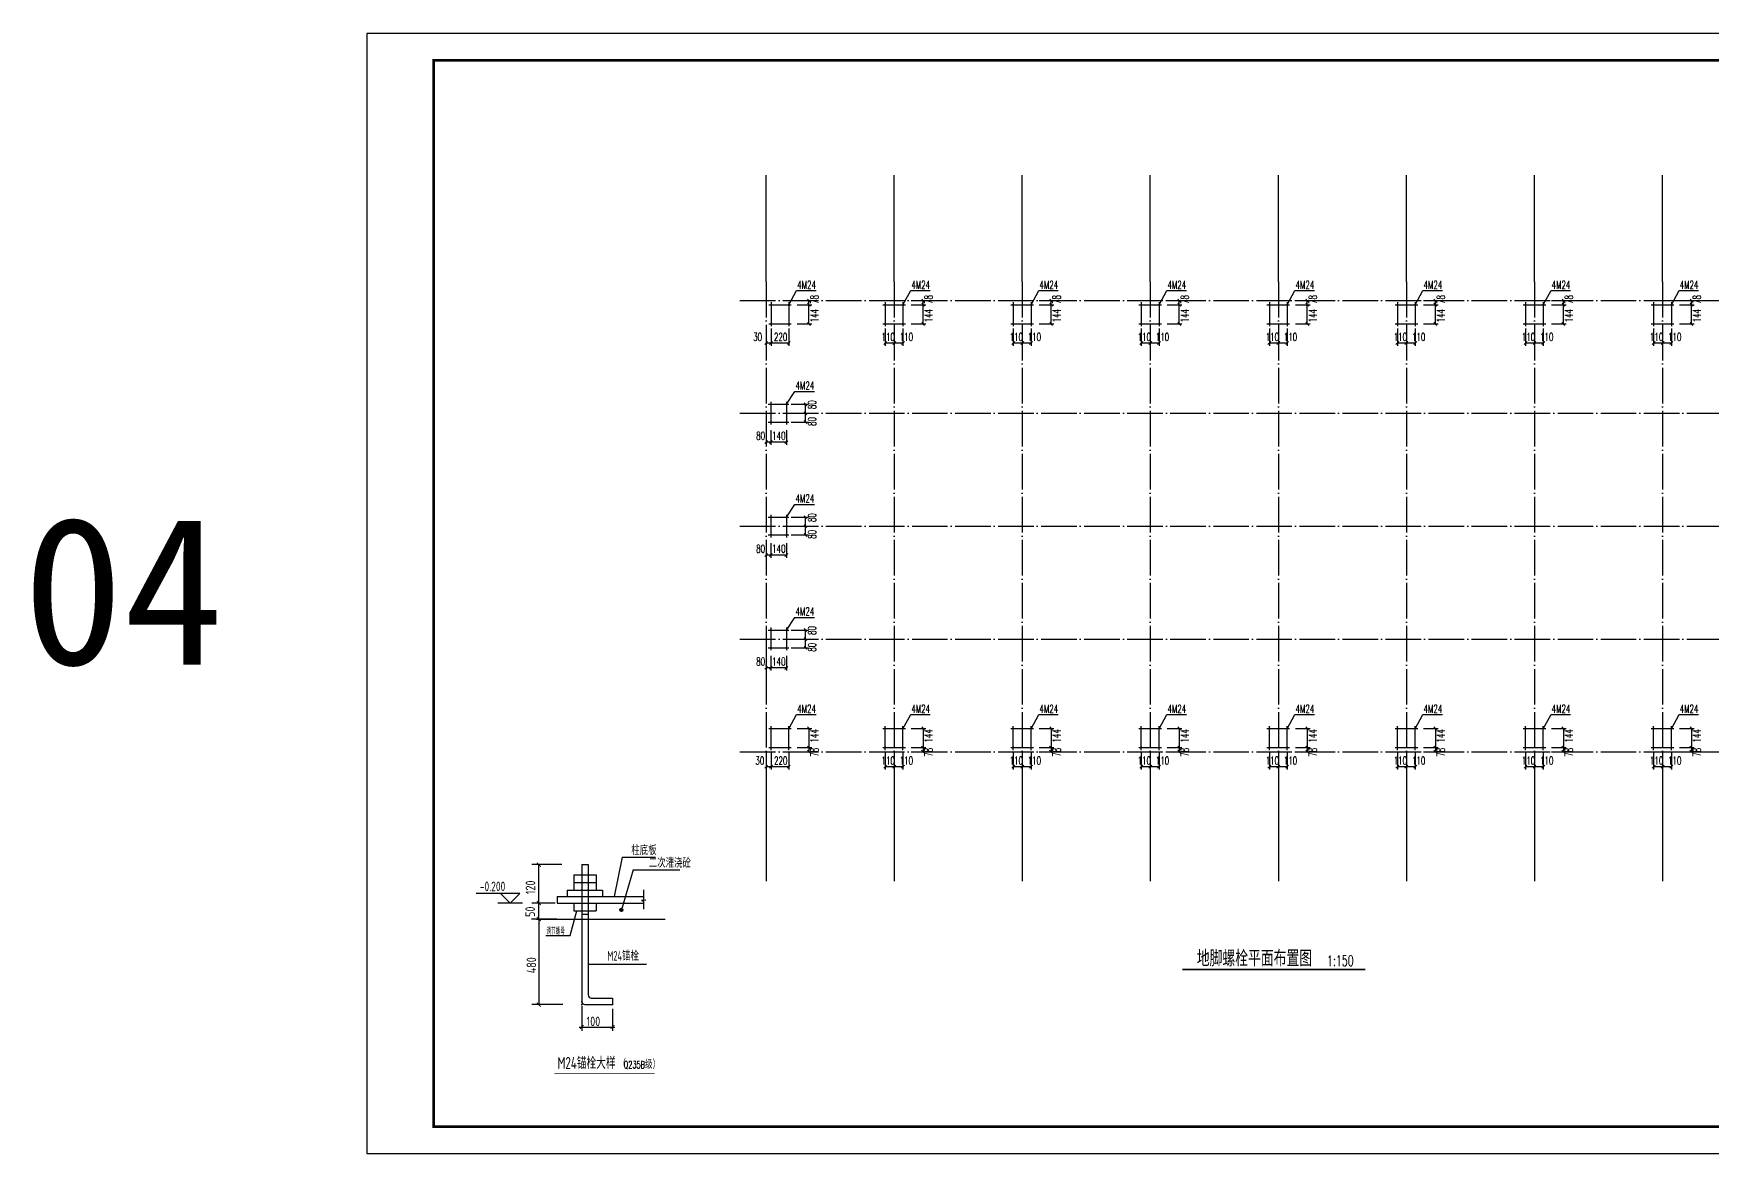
# Model space of a CAD drawing. Extents: x -307088 to 5640332, y -3541089 to -2181377.
# Drawn here: x 5460840 to 5555232, y -3281089 to -3218089 of the extents above; entities that cross this region are included whole.
import ezdxf

# ---------------------------------------------------------------- set-up
doc = ezdxf.new("R2010")
doc.units = 0
doc.header["$LTSCALE"] = 100
doc.header["$MEASUREMENT"] = 0
doc.linetypes.add('CENTER2', pattern=[28.575, 19.05, -3.175, 3.175, -3.175])
doc.linetypes.add('DOTE', pattern=[2.42, 2, -0.2, 0.02, -0.2])
doc.layers.get('0').update_dxf_attribs({"linetype": 'CONTINUOUS'})
for name, color, linetype in [('6文字层', 3, 'CONTINUOUS'), ('A', 1, 'CENTER2'), ('AXIS', 3, 'CONTINUOUS'), ('DOTE', 1, 'DOTE'), ('PUB_TEXT', 7, 'CONTINUOUS'), ('PUB_TITLE', 4, 'CONTINUOUS'), ('尺寸标注', 253, 'CONTINUOUS'), ('柱', 2, 'CONTINUOUS'), ('轴线__尺寸数字', 253, 'CONTINUOUS')]:
    doc.layers.add(name, color=color, linetype=linetype)
doc.styles.add('_HZTXT', font='tssdeng.shx', dxfattribs={"width": 0.8, "bigfont": 'HZTXT.shx'})
doc.styles.add('_SIMPLEX', font='SIMPLEX.shx', dxfattribs={"width": 0.8})
doc.styles.add('PC_TEXTSTYLE', font='pdatxt.shx', dxfattribs={"width": 0.55, "bigfont": 'tssdchn.shx'})
doc.styles.add('TSSD_DIMENSION', font='Tssdeng.shx', dxfattribs={"width": 0.7, "bigfont": 'hztxt.shx'})
doc.styles.add('图签2', font='simhei.ttf', dxfattribs={"height": 1000})

# ---------------------------------------------------------------- blocks, each defined once
blk = doc.blocks.new('*U18')
at = {"layer": '轴线__尺寸数字'}
for points in [[(308470, -1189639), (308472, -1189662), (308472, -1189615)], [(308472, -1189615), (308479, -1189685), (308479, -1189593)], [(308472, -1189662), (308472, -1189615), (308479, -1189685)], [(308479, -1189593), (308490, -1189705), (308490, -1189572)], [(308479, -1189685), (308479, -1189593), (308490, -1189705)], [(308490, -1189572), (308505, -1189724), (308505, -1189554)], [(308490, -1189705), (308490, -1189572), (308505, -1189724)], [(308505, -1189554), (308523, -1189739), (308523, -1189539)], [(308505, -1189724), (308505, -1189554), (308523, -1189739)], [(308523, -1189539), (308544, -1189750), (308544, -1189528)], [(308523, -1189739), (308523, -1189539), (308544, -1189750)], [(308544, -1189528), (308566, -1189756), (308566, -1189521)], [(308544, -1189750), (308544, -1189528), (308566, -1189756)], [(308566, -1189521), (308590, -1189759), (308590, -1189519)], [(308566, -1189756), (308566, -1189521), (308590, -1189759)]]:
    blk.add_solid(points, dxfattribs=at)
at = {"layer": '轴线__尺寸数字', "extrusion": (0, 0, -1)}
for points in [[(-308590, -1189759), (-308590, -1189519), (-308613, -1189756)], [(-308590, -1189519), (-308613, -1189756), (-308613, -1189521)], [(-308613, -1189756), (-308613, -1189521), (-308635, -1189750)], [(-308613, -1189521), (-308635, -1189750), (-308635, -1189528)], [(-308635, -1189750), (-308635, -1189528), (-308656, -1189739)], [(-308635, -1189528), (-308656, -1189739), (-308656, -1189539)], [(-308656, -1189739), (-308656, -1189539), (-308674, -1189724)], [(-308656, -1189539), (-308674, -1189724), (-308674, -1189554)], [(-308674, -1189724), (-308674, -1189554), (-308689, -1189705)], [(-308674, -1189554), (-308689, -1189705), (-308689, -1189572)], [(-308689, -1189705), (-308689, -1189572), (-308700, -1189685)], [(-308689, -1189572), (-308700, -1189685), (-308700, -1189593)], [(-308700, -1189685), (-308700, -1189593), (-308707, -1189662)], [(-308700, -1189593), (-308707, -1189662), (-308707, -1189615)], [(-308707, -1189662), (-308707, -1189615), (-308710, -1189639)]]:
    blk.add_solid(points, dxfattribs=at)

msp = doc.modelspace()

# ---------------------------------------------------------------- linework, layer by layer
at = {"color": 3, "linetype": 'ByBlock'}
for p, q in [((5503764.9, -3233101.5), (5504590.4, -3233101.5)), ((5503764.9, -3233345.5), (5504590.4, -3233345.5)), ((5503764.9, -3233345.5), (5504590.4, -3233345.5)), ((5504523.8, -3233192.5), (5504360.4, -3233029.1)), ((5504523.8, -3233427.2), (5504360.4, -3233263.8)), ((5504437.5, -3234423.5), (5504437.5, -3233101.5)), ((5510181.7, -3233101.5), (5511007.2, -3233101.5)), ((5510181.7, -3233345.5), (5511007.2, -3233345.5)), ((5510181.7, -3233345.5), (5511007.2, -3233345.5)), ((5510940.7, -3233192.5), (5510777.3, -3233029.1)), ((5510940.7, -3233427.2), (5510777.3, -3233263.8)), ((5510854.3, -3234423.5), (5510854.3, -3233101.5)), ((5517381.7, -3233101.5), (5518207.2, -3233101.5)), ((5517381.7, -3233345.5), (5518207.2, -3233345.5)), ((5517381.7, -3233345.5), (5518207.2, -3233345.5)), ((5518140.7, -3233192.5), (5517977.3, -3233029.1)), ((5518140.7, -3233427.2), (5517977.3, -3233263.8)), ((5518054.3, -3234423.5), (5518054.3, -3233101.5)), ((5524581.7, -3233101.5), (5525407.2, -3233101.5)), ((5524581.7, -3233345.5), (5525407.2, -3233345.5)), ((5524581.7, -3233345.5), (5525407.2, -3233345.5)), ((5525340.7, -3233192.5), (5525177.3, -3233029.1)), ((5525340.7, -3233427.2), (5525177.3, -3233263.8)), ((5525254.3, -3234423.5), (5525254.3, -3233101.5)), ((5531781.7, -3233101.5), (5532607.2, -3233101.5)), ((5531781.7, -3233345.5), (5532607.2, -3233345.5)), ((5531781.7, -3233345.5), (5532607.2, -3233345.5)), ((5532540.7, -3233192.5), (5532377.3, -3233029.1)), ((5532540.7, -3233427.2), (5532377.3, -3233263.8)), ((5532454.3, -3234423.5), (5532454.3, -3233101.5)), ((5538981.7, -3233101.5), (5539807.2, -3233101.5)), ((5538981.7, -3233345.5), (5539807.2, -3233345.5)), ((5538981.7, -3233345.5), (5539807.2, -3233345.5)), ((5539740.7, -3233192.5), (5539577.3, -3233029.1)), ((5539740.7, -3233427.2), (5539577.3, -3233263.8)), ((5539654.3, -3234423.5), (5539654.3, -3233101.5)), ((5546181.7, -3233101.5), (5547007.2, -3233101.5)), ((5546181.7, -3233345.5), (5547007.2, -3233345.5)), ((5546181.7, -3233345.5), (5547007.2, -3233345.5)), ((5546940.7, -3233192.5), (5546777.3, -3233029.1)), ((5546940.7, -3233427.2), (5546777.3, -3233263.8)), ((5546854.3, -3234423.5), (5546854.3, -3233101.5)), ((5553381.7, -3233101.5), (5554207.2, -3233101.5)), ((5553381.7, -3233345.5), (5554207.2, -3233345.5)), ((5553381.7, -3233345.5), (5554207.2, -3233345.5)), ((5554140.7, -3233192.5), (5553977.3, -3233029.1)), ((5554140.7, -3233427.2), (5553977.3, -3233263.8)), ((5554054.3, -3234423.5), (5554054.3, -3233101.5)), ((5502028.9, -3234689.2), (5502028.9, -3235654.8)), ((5502305.6, -3234689.2), (5502305.6, -3235654.8)), ((5503306, -3234689.2), (5503306, -3235654.8)), ((5503764.9, -3234423.5), (5504590.4, -3234423.5)), ((5504519.2, -3234505.2), (5504355.8, -3234341.8)), ((5508722.5, -3234689.2), (5508722.5, -3235654.8)), ((5509228.9, -3234689.2), (5509228.9, -3235654.8)), ((5509722.8, -3234689.2), (5509722.8, -3235654.8)), ((5510181.7, -3234423.5), (5511007.2, -3234423.5)), ((5510936, -3234505.2), (5510772.6, -3234341.8)), ((5515922.5, -3234689.2), (5515922.5, -3235654.8)), ((5516428.9, -3234689.2), (5516428.9, -3235654.8)), ((5516922.8, -3234689.2), (5516922.8, -3235654.8)), ((5517381.7, -3234423.5), (5518207.2, -3234423.5)), ((5518136, -3234505.2), (5517972.6, -3234341.8)), ((5523122.5, -3234689.2), (5523122.5, -3235654.8)), ((5523628.9, -3234689.2), (5523628.9, -3235654.8)), ((5524122.8, -3234689.2), (5524122.8, -3235654.8)), ((5524581.7, -3234423.5), (5525407.2, -3234423.5)), ((5525336, -3234505.2), (5525172.6, -3234341.8)), ((5530322.5, -3234689.2), (5530322.5, -3235654.8)), ((5530828.9, -3234689.2), (5530828.9, -3235654.8)), ((5531322.8, -3234689.2), (5531322.8, -3235654.8)), ((5531781.7, -3234423.5), (5532607.2, -3234423.5)), ((5532536, -3234505.2), (5532372.6, -3234341.8)), ((5537522.5, -3234689.2), (5537522.5, -3235654.8)), ((5538028.9, -3234689.2), (5538028.9, -3235654.8)), ((5538522.8, -3234689.2), (5538522.8, -3235654.8)), ((5538981.7, -3234423.5), (5539807.2, -3234423.5)), ((5539736, -3234505.2), (5539572.6, -3234341.8)), ((5544722.5, -3234689.2), (5544722.5, -3235654.8)), ((5545228.9, -3234689.2), (5545228.9, -3235654.8)), ((5545722.8, -3234689.2), (5545722.8, -3235654.8)), ((5546181.7, -3234423.5), (5547007.2, -3234423.5)), ((5546936, -3234505.2), (5546772.6, -3234341.8)), ((5551922.5, -3234689.2), (5551922.5, -3235654.8)), ((5552428.9, -3234689.2), (5552428.9, -3235654.8)), ((5552922.8, -3234689.2), (5552922.8, -3235654.8)), ((5553381.7, -3234423.5), (5554207.2, -3234423.5)), ((5554136, -3234505.2), (5553972.6, -3234341.8)), ((5501947.2, -3235579.1), (5502110.7, -3235415.6)), ((5503306, -3235497.3), (5502028.9, -3235497.3)), ((5502387.3, -3235415.6), (5502223.9, -3235579.1)), ((5503224.3, -3235579.1), (5503387.7, -3235415.6)), ((5508804.2, -3235415.6), (5508640.8, -3235579.1)), ((5509722.8, -3235497.3), (5508722.5, -3235497.3)), ((5509147.2, -3235579.1), (5509310.7, -3235415.6)), ((5509641.1, -3235579.1), (5509804.5, -3235415.6)), ((5516004.2, -3235415.6), (5515840.8, -3235579.1)), ((5516922.8, -3235497.3), (5515922.5, -3235497.3)), ((5516347.2, -3235579.1), (5516510.7, -3235415.6)), ((5516841.1, -3235579.1), (5517004.5, -3235415.6)), ((5523204.2, -3235415.6), (5523040.8, -3235579.1)), ((5524122.8, -3235497.3), (5523122.5, -3235497.3)), ((5523547.2, -3235579.1), (5523710.7, -3235415.6)), ((5524041.1, -3235579.1), (5524204.5, -3235415.6)), ((5530404.2, -3235415.6), (5530240.8, -3235579.1)), ((5531322.8, -3235497.3), (5530322.5, -3235497.3)), ((5530747.2, -3235579.1), (5530910.7, -3235415.6)), ((5531241.1, -3235579.1), (5531404.5, -3235415.6)), ((5537604.2, -3235415.6), (5537440.8, -3235579.1)), ((5538522.8, -3235497.3), (5537522.5, -3235497.3)), ((5537947.2, -3235579.1), (5538110.7, -3235415.6)), ((5538441.1, -3235579.1), (5538604.5, -3235415.6)), ((5544804.2, -3235415.6), (5544640.8, -3235579.1)), ((5545722.8, -3235497.3), (5544722.5, -3235497.3)), ((5545147.2, -3235579.1), (5545310.7, -3235415.6)), ((5545641.1, -3235579.1), (5545804.5, -3235415.6)), ((5552004.2, -3235415.6), (5551840.8, -3235579.1)), ((5552922.8, -3235497.3), (5551922.5, -3235497.3)), ((5552347.2, -3235579.1), (5552510.7, -3235415.6)), ((5552841.1, -3235579.1), (5553004.5, -3235415.6)), ((5503435.3, -3238945.1), (5504401, -3238945.1)), ((5503435.3, -3239451.5), (5504401, -3239451.5)), ((5504325.2, -3239026.8), (5504161.8, -3238863.4)), ((5504161.8, -3239369.8), (5504325.2, -3239533.2)), ((5504243.5, -3239945.4), (5504243.5, -3238945.1)), ((5502028.9, -3240404.3), (5502028.9, -3241229.8)), ((5502290.7, -3240404.3), (5502290.7, -3241229.8)), ((5502290.7, -3240404.3), (5502290.7, -3241229.8)), ((5503169.7, -3240404.3), (5503169.7, -3241229.8)), ((5503435.3, -3239945.4), (5504401, -3239945.4)), ((5504161.8, -3239863.7), (5504325.2, -3240027.1)), ((5502110.7, -3240990.6), (5501947.2, -3241154)), ((5503169.7, -3241076.9), (5502028.9, -3241076.9)), ((5502372.4, -3240990.6), (5502209, -3241154)), ((5503251.4, -3240995.2), (5503087.9, -3241158.6)), ((5503435.3, -3245295.1), (5504401, -3245295.1)), ((5503435.3, -3245801.5), (5504401, -3245801.5)), ((5504325.2, -3245376.8), (5504161.8, -3245213.4)), ((5504161.8, -3245719.8), (5504325.2, -3245883.2)), ((5504243.5, -3246295.4), (5504243.5, -3245295.1)), ((5502028.9, -3246754.3), (5502028.9, -3247579.8)), ((5502290.7, -3246754.3), (5502290.7, -3247579.8)), ((5502290.7, -3246754.3), (5502290.7, -3247579.8)), ((5503169.7, -3246754.3), (5503169.7, -3247579.8)), ((5503435.3, -3246295.4), (5504401, -3246295.4)), ((5504161.8, -3246213.7), (5504325.2, -3246377.1)), ((5502110.7, -3247340.6), (5501947.2, -3247504)), ((5503169.7, -3247426.9), (5502028.9, -3247426.9)), ((5502372.4, -3247340.6), (5502209, -3247504)), ((5503251.4, -3247345.2), (5503087.9, -3247508.6)), ((5503435.3, -3251645.1), (5504401, -3251645.1)), ((5504325.2, -3251726.8), (5504161.8, -3251563.4)), ((5504243.5, -3252645.4), (5504243.5, -3251645.1)), ((5503435.3, -3252151.5), (5504401, -3252151.5)), ((5503435.3, -3252645.4), (5504401, -3252645.4)), ((5504161.8, -3252069.8), (5504325.2, -3252233.2)), ((5504161.8, -3252563.7), (5504325.2, -3252727.1)), ((5502028.9, -3253104.3), (5502028.9, -3253929.8)), ((5502290.7, -3253104.3), (5502290.7, -3253929.8)), ((5502290.7, -3253104.3), (5502290.7, -3253929.8)), ((5503169.7, -3253104.3), (5503169.7, -3253929.8)), ((5502110.7, -3253690.6), (5501947.2, -3253854)), ((5503169.7, -3253776.9), (5502028.9, -3253776.9)), ((5502372.4, -3253690.6), (5502209, -3253854)), ((5503251.4, -3253695.2), (5503087.9, -3253858.6)), ((5503764.9, -3257179.6), (5504590.4, -3257179.6)), ((5504355.8, -3257097.9), (5504519.2, -3257261.3)), ((5504437.5, -3257179.6), (5504437.5, -3258501.5)), ((5510181.7, -3257179.6), (5511007.2, -3257179.6)), ((5510772.6, -3257097.9), (5510936, -3257261.3)), ((5510854.3, -3257179.6), (5510854.3, -3258501.5)), ((5517381.7, -3257179.6), (5518207.2, -3257179.6)), ((5517972.6, -3257097.9), (5518136, -3257261.3)), ((5518054.3, -3257179.6), (5518054.3, -3258501.5)), ((5524581.7, -3257179.6), (5525407.2, -3257179.6)), ((5525172.6, -3257097.9), (5525336, -3257261.3)), ((5525254.3, -3257179.6), (5525254.3, -3258501.5)), ((5531781.7, -3257179.6), (5532607.2, -3257179.6)), ((5532372.6, -3257097.9), (5532536, -3257261.3)), ((5532454.3, -3257179.6), (5532454.3, -3258501.5)), ((5538981.7, -3257179.6), (5539807.2, -3257179.6)), ((5539572.6, -3257097.9), (5539736, -3257261.3)), ((5539654.3, -3257179.6), (5539654.3, -3258501.5)), ((5546181.7, -3257179.6), (5547007.2, -3257179.6)), ((5546772.6, -3257097.9), (5546936, -3257261.3)), ((5546854.3, -3257179.6), (5546854.3, -3258501.5)), ((5553381.7, -3257179.6), (5554207.2, -3257179.6)), ((5553972.6, -3257097.9), (5554136, -3257261.3)), ((5554054.3, -3257179.6), (5554054.3, -3258501.5)), ((5503764.9, -3258257.6), (5504590.4, -3258257.6)), ((5503764.9, -3258257.6), (5504590.4, -3258257.6)), ((5504351.2, -3258175.9), (5504514.6, -3258339.3)), ((5510181.7, -3258257.6), (5511007.2, -3258257.6)), ((5510181.7, -3258257.6), (5511007.2, -3258257.6)), ((5510768, -3258175.9), (5510931.4, -3258339.3)), ((5517381.7, -3258257.6), (5518207.2, -3258257.6)), ((5517381.7, -3258257.6), (5518207.2, -3258257.6)), ((5517968, -3258175.9), (5518131.4, -3258339.3)), ((5524581.7, -3258257.6), (5525407.2, -3258257.6)), ((5524581.7, -3258257.6), (5525407.2, -3258257.6)), ((5525168, -3258175.9), (5525331.4, -3258339.3)), ((5531781.7, -3258257.6), (5532607.2, -3258257.6)), ((5531781.7, -3258257.6), (5532607.2, -3258257.6)), ((5532368, -3258175.9), (5532531.4, -3258339.3)), ((5538981.7, -3258257.6), (5539807.2, -3258257.6)), ((5538981.7, -3258257.6), (5539807.2, -3258257.6)), ((5539568, -3258175.9), (5539731.4, -3258339.3)), ((5546181.7, -3258257.6), (5547007.2, -3258257.6)), ((5546181.7, -3258257.6), (5547007.2, -3258257.6)), ((5546768, -3258175.9), (5546931.4, -3258339.3)), ((5553381.7, -3258257.6), (5554207.2, -3258257.6)), ((5553381.7, -3258257.6), (5554207.2, -3258257.6)), ((5553968, -3258175.9), (5554131.4, -3258339.3)), ((5501947.2, -3259413.1), (5502110.7, -3259249.7)), ((5502028.9, -3258523.2), (5502028.9, -3259488.9)), ((5503306, -3259331.4), (5502028.9, -3259331.4)), ((5502387.3, -3259249.7), (5502223.9, -3259413.1)), ((5502305.6, -3258523.2), (5502305.6, -3259488.9)), ((5503224.3, -3259413.1), (5503387.7, -3259249.7)), ((5503306, -3258523.2), (5503306, -3259488.9)), ((5503764.9, -3258501.5), (5504590.4, -3258501.5)), ((5504351.2, -3258410.6), (5504514.6, -3258574)), ((5508804.2, -3259249.7), (5508640.8, -3259413.1)), ((5508722.5, -3258523.2), (5508722.5, -3259488.9)), ((5509722.8, -3259331.4), (5508722.5, -3259331.4)), ((5509147.2, -3259413.1), (5509310.7, -3259249.7)), ((5509228.9, -3258523.2), (5509228.9, -3259488.9)), ((5509641.1, -3259413.1), (5509804.5, -3259249.7)), ((5509722.8, -3258523.2), (5509722.8, -3259488.9)), ((5510181.7, -3258501.5), (5511007.2, -3258501.5)), ((5510768, -3258410.6), (5510931.4, -3258574)), ((5516004.2, -3259249.7), (5515840.8, -3259413.1)), ((5515922.5, -3258523.2), (5515922.5, -3259488.9)), ((5516922.8, -3259331.4), (5515922.5, -3259331.4)), ((5516347.2, -3259413.1), (5516510.7, -3259249.7)), ((5516428.9, -3258523.2), (5516428.9, -3259488.9)), ((5516841.1, -3259413.1), (5517004.5, -3259249.7)), ((5516922.8, -3258523.2), (5516922.8, -3259488.9)), ((5517381.7, -3258501.5), (5518207.2, -3258501.5)), ((5517968, -3258410.6), (5518131.4, -3258574)), ((5523204.2, -3259249.7), (5523040.8, -3259413.1)), ((5523122.5, -3258523.2), (5523122.5, -3259488.9)), ((5524122.8, -3259331.4), (5523122.5, -3259331.4)), ((5523547.2, -3259413.1), (5523710.7, -3259249.7)), ((5523628.9, -3258523.2), (5523628.9, -3259488.9)), ((5524041.1, -3259413.1), (5524204.5, -3259249.7)), ((5524122.8, -3258523.2), (5524122.8, -3259488.9)), ((5524581.7, -3258501.5), (5525407.2, -3258501.5)), ((5525168, -3258410.6), (5525331.4, -3258574)), ((5530404.2, -3259249.7), (5530240.8, -3259413.1)), ((5530322.5, -3258523.2), (5530322.5, -3259488.9)), ((5531322.8, -3259331.4), (5530322.5, -3259331.4)), ((5530747.2, -3259413.1), (5530910.7, -3259249.7)), ((5530828.9, -3258523.2), (5530828.9, -3259488.9)), ((5531241.1, -3259413.1), (5531404.5, -3259249.7)), ((5531322.8, -3258523.2), (5531322.8, -3259488.9)), ((5531781.7, -3258501.5), (5532607.2, -3258501.5)), ((5532368, -3258410.6), (5532531.4, -3258574)), ((5537604.2, -3259249.7), (5537440.8, -3259413.1)), ((5537522.5, -3258523.2), (5537522.5, -3259488.9)), ((5538522.8, -3259331.4), (5537522.5, -3259331.4)), ((5537947.2, -3259413.1), (5538110.7, -3259249.7)), ((5538028.9, -3258523.2), (5538028.9, -3259488.9)), ((5538441.1, -3259413.1), (5538604.5, -3259249.7)), ((5538522.8, -3258523.2), (5538522.8, -3259488.9)), ((5538981.7, -3258501.5), (5539807.2, -3258501.5)), ((5539568, -3258410.6), (5539731.4, -3258574)), ((5544804.2, -3259249.7), (5544640.8, -3259413.1)), ((5544722.5, -3258523.2), (5544722.5, -3259488.9)), ((5545722.8, -3259331.4), (5544722.5, -3259331.4)), ((5545147.2, -3259413.1), (5545310.7, -3259249.7)), ((5545228.9, -3258523.2), (5545228.9, -3259488.9)), ((5545641.1, -3259413.1), (5545804.5, -3259249.7)), ((5545722.8, -3258523.2), (5545722.8, -3259488.9)), ((5546181.7, -3258501.5), (5547007.2, -3258501.5)), ((5546768, -3258410.6), (5546931.4, -3258574)), ((5552004.2, -3259249.7), (5551840.8, -3259413.1)), ((5551922.5, -3258523.2), (5551922.5, -3259488.9)), ((5552922.8, -3259331.4), (5551922.5, -3259331.4)), ((5552347.2, -3259413.1), (5552510.7, -3259249.7)), ((5552428.9, -3258523.2), (5552428.9, -3259488.9)), ((5552841.1, -3259413.1), (5553004.5, -3259249.7)), ((5552922.8, -3258523.2), (5552922.8, -3259488.9)), ((5553381.7, -3258501.5), (5554207.2, -3258501.5)), ((5553968, -3258410.6), (5554131.4, -3258574))]:
    msp.add_line(p, q, dxfattribs=at)
for p, q in [((5491013.3, -3268824.6), (5491392.9, -3267433.7)), ((5489634.8, -3268824.6), (5491013.3, -3268824.6))]:
    msp.add_line(p, q)
for points in [[(5503306, -3233345.5), (5503741.2, -3232549), (5504838.3, -3232549)], [(5509722.8, -3233345.5), (5510158, -3232549), (5511255.1, -3232549)], [(5516922.8, -3233345.5), (5517358, -3232549), (5518455.1, -3232549)], [(5524122.8, -3233345.5), (5524558, -3232549), (5525655.1, -3232549)], [(5531322.8, -3233345.5), (5531758, -3232549), (5532855.1, -3232549)], [(5538522.8, -3233345.5), (5538958, -3232549), (5540055.1, -3232549)], [(5545722.8, -3233345.5), (5546158, -3232549), (5547255.1, -3232549)], [(5552922.8, -3233345.5), (5553358, -3232549), (5554455.1, -3232549)], [(5503169.7, -3238945.1), (5503645.2, -3238230.9), (5504742.3, -3238230.9)], [(5503169.7, -3245295.1), (5503645.2, -3244580.9), (5504742.3, -3244580.9)], [(5503169.7, -3251645.1), (5503645.2, -3250930.9), (5504742.3, -3250930.9)], [(5503306, -3257193.4), (5503741.2, -3256396.8), (5504838.3, -3256396.8)], [(5509722.8, -3257193.4), (5510158, -3256396.8), (5511255.1, -3256396.8)], [(5516922.8, -3257193.4), (5517358, -3256396.8), (5518455.1, -3256396.8)], [(5524122.8, -3257193.4), (5524558, -3256396.8), (5525655.1, -3256396.8)], [(5531322.8, -3257193.4), (5531758, -3256396.8), (5532855.1, -3256396.8)], [(5538522.8, -3257193.4), (5538958, -3256396.8), (5540055.1, -3256396.8)], [(5545722.8, -3257193.4), (5546158, -3256396.8), (5547255.1, -3256396.8)], [(5552922.8, -3257193.4), (5553358, -3256396.8), (5554455.1, -3256396.8)]]:
    msp.add_lwpolyline(points)
at = {"const_width": 56.7}
for points in [[(5502277.3, -3233345.5, -1), (5502334, -3233345.5, -1)], [(5503277.6, -3233345.5, -1), (5503334.3, -3233345.5, -1)], [(5508694.1, -3233345.5, -1), (5508750.8, -3233345.5, -1)], [(5509694.4, -3233345.5, -1), (5509751.1, -3233345.5, -1)], [(5515894.1, -3233345.5, -1), (5515950.8, -3233345.5, -1)], [(5516894.4, -3233345.5, -1), (5516951.1, -3233345.5, -1)], [(5523094.1, -3233345.5, -1), (5523150.8, -3233345.5, -1)], [(5524094.4, -3233345.5, -1), (5524151.1, -3233345.5, -1)], [(5530294.1, -3233345.5, -1), (5530350.8, -3233345.5, -1)], [(5531294.4, -3233345.5, -1), (5531351.1, -3233345.5, -1)], [(5537494.1, -3233345.5, -1), (5537550.8, -3233345.5, -1)], [(5538494.4, -3233345.5, -1), (5538551.1, -3233345.5, -1)], [(5544694.1, -3233345.5, -1), (5544750.8, -3233345.5, -1)], [(5545694.4, -3233345.5, -1), (5545751.1, -3233345.5, -1)], [(5551894.1, -3233345.5, -1), (5551950.8, -3233345.5, -1)], [(5552894.4, -3233345.5, -1), (5552951.1, -3233345.5, -1)], [(5502277.3, -3234423.5, -1), (5502334, -3234423.5, -1)], [(5503277.6, -3234423.5, -1), (5503334.3, -3234423.5, -1)], [(5508694.1, -3234423.5, -1), (5508750.8, -3234423.5, -1)], [(5509694.4, -3234423.5, -1), (5509751.1, -3234423.5, -1)], [(5515894.1, -3234423.5, -1), (5515950.8, -3234423.5, -1)], [(5516894.4, -3234423.5, -1), (5516951.1, -3234423.5, -1)], [(5523094.1, -3234423.5, -1), (5523150.8, -3234423.5, -1)], [(5524094.4, -3234423.5, -1), (5524151.1, -3234423.5, -1)], [(5530294.1, -3234423.5, -1), (5530350.8, -3234423.5, -1)], [(5531294.4, -3234423.5, -1), (5531351.1, -3234423.5, -1)], [(5537494.1, -3234423.5, -1), (5537550.8, -3234423.5, -1)], [(5538494.4, -3234423.5, -1), (5538551.1, -3234423.5, -1)], [(5544694.1, -3234423.5, -1), (5544750.8, -3234423.5, -1)], [(5545694.4, -3234423.5, -1), (5545751.1, -3234423.5, -1)], [(5551894.1, -3234423.5, -1), (5551950.8, -3234423.5, -1)], [(5552894.4, -3234423.5, -1), (5552951.1, -3234423.5, -1)], [(5502290.7, -3238916.7, 1), (5502290.7, -3238973.4, 1)], [(5503169.7, -3238916.7, 1), (5503169.7, -3238973.4, 1)], [(5502290.7, -3239917, 1), (5502290.7, -3239973.7, 1)], [(5503169.7, -3239917, 1), (5503169.7, -3239973.7, 1)], [(5502290.7, -3245266.7, 1), (5502290.7, -3245323.4, 1)], [(5503169.7, -3245266.7, 1), (5503169.7, -3245323.4, 1)], [(5502290.7, -3246267, 1), (5502290.7, -3246323.7, 1)], [(5503169.7, -3246267, 1), (5503169.7, -3246323.7, 1)], [(5502290.7, -3251616.7, 1), (5502290.7, -3251673.4, 1)], [(5503169.7, -3251616.7, 1), (5503169.7, -3251673.4, 1)], [(5502290.7, -3252617, 1), (5502290.7, -3252673.7, 1)], [(5503169.7, -3252617, 1), (5503169.7, -3252673.7, 1)], [(5502277.3, -3257179.6, 1), (5502334, -3257179.6, 1)], [(5503277.6, -3257179.6, 1), (5503334.3, -3257179.6, 1)], [(5508694.1, -3257179.6, 1), (5508750.8, -3257179.6, 1)], [(5509694.4, -3257179.6, 1), (5509751.1, -3257179.6, 1)], [(5515894.1, -3257179.6, 1), (5515950.8, -3257179.6, 1)], [(5516894.4, -3257179.6, 1), (5516951.1, -3257179.6, 1)], [(5523094.1, -3257179.6, 1), (5523150.8, -3257179.6, 1)], [(5524094.4, -3257179.6, 1), (5524151.1, -3257179.6, 1)], [(5530294.1, -3257179.6, 1), (5530350.8, -3257179.6, 1)], [(5531294.4, -3257179.6, 1), (5531351.1, -3257179.6, 1)], [(5537494.1, -3257179.6, 1), (5537550.8, -3257179.6, 1)], [(5538494.4, -3257179.6, 1), (5538551.1, -3257179.6, 1)], [(5544694.1, -3257179.6, 1), (5544750.8, -3257179.6, 1)], [(5545694.4, -3257179.6, 1), (5545751.1, -3257179.6, 1)], [(5551894.1, -3257179.6, 1), (5551950.8, -3257179.6, 1)], [(5552894.4, -3257179.6, 1), (5552951.1, -3257179.6, 1)], [(5502277.3, -3258257.6, 1), (5502334, -3258257.6, 1)], [(5503277.6, -3258257.6, 1), (5503334.3, -3258257.6, 1)], [(5508694.1, -3258257.6, 1), (5508750.8, -3258257.6, 1)], [(5509694.4, -3258257.6, 1), (5509751.1, -3258257.6, 1)], [(5515894.1, -3258257.6, 1), (5515950.8, -3258257.6, 1)], [(5516894.4, -3258257.6, 1), (5516951.1, -3258257.6, 1)], [(5523094.1, -3258257.6, 1), (5523150.8, -3258257.6, 1)], [(5524094.4, -3258257.6, 1), (5524151.1, -3258257.6, 1)], [(5530294.1, -3258257.6, 1), (5530350.8, -3258257.6, 1)], [(5531294.4, -3258257.6, 1), (5531351.1, -3258257.6, 1)], [(5537494.1, -3258257.6, 1), (5537550.8, -3258257.6, 1)], [(5538494.4, -3258257.6, 1), (5538551.1, -3258257.6, 1)], [(5544694.1, -3258257.6, 1), (5544750.8, -3258257.6, 1)], [(5545694.4, -3258257.6, 1), (5545751.1, -3258257.6, 1)], [(5551894.1, -3258257.6, 1), (5551950.8, -3258257.6, 1)], [(5552894.4, -3258257.6, 1), (5552951.1, -3258257.6, 1)]]:
    msp.add_lwpolyline(points, format="xyb", close=True, dxfattribs=at)
at = {"color": 0, "linetype": 'ByBlock', "const_width": 48.6}
for points in [[(5489360.6, -3264957.3), (5489136.8, -3264733.6)], [(5489360.6, -3267117.3), (5489136.8, -3266893.6)], [(5489360.6, -3268017.3), (5489136.8, -3267793.6)], [(5489360.6, -3272828.9), (5489136.8, -3272605.2)], [(5491769.7, -3273872.1), (5491562.9, -3274078.9)], [(5493497, -3273872.1), (5493290.2, -3274078.9)]]:
    msp.add_lwpolyline(points, dxfattribs=at)
at = {"const_width": 36.6}
msp.add_lwpolyline([(5490112.2, -3276581.5), (5495752.5, -3276581.5)], dxfattribs=at)
at = {"layer": 'A'}
for p, q in [((5502170.3, -3233345.5), (5503442.7, -3233345.5)), ((5502305.6, -3233202.5), (5502305.6, -3234552.8)), ((5503306, -3233202.5), (5503306, -3234552.8)), ((5508587.1, -3233345.5), (5509859.5, -3233345.5)), ((5508722.5, -3233202.5), (5508722.5, -3234552.8)), ((5509722.8, -3233202.5), (5509722.8, -3234552.8)), ((5515787.1, -3233345.5), (5517059.5, -3233345.5)), ((5515922.5, -3233202.5), (5515922.5, -3234552.8)), ((5516922.8, -3233202.5), (5516922.8, -3234552.8)), ((5522987.1, -3233345.5), (5524259.5, -3233345.5)), ((5523122.5, -3233202.5), (5523122.5, -3234552.8)), ((5524122.8, -3233202.5), (5524122.8, -3234552.8)), ((5530187.1, -3233345.5), (5531459.5, -3233345.5)), ((5530322.5, -3233202.5), (5530322.5, -3234552.8)), ((5531322.8, -3233202.5), (5531322.8, -3234552.8)), ((5537387.1, -3233345.5), (5538659.5, -3233345.5)), ((5537522.5, -3233202.5), (5537522.5, -3234552.8)), ((5538522.8, -3233202.5), (5538522.8, -3234552.8)), ((5544587.1, -3233345.5), (5545859.5, -3233345.5)), ((5544722.5, -3233202.5), (5544722.5, -3234552.8)), ((5545722.8, -3233202.5), (5545722.8, -3234552.8)), ((5551787.1, -3233345.5), (5553059.5, -3233345.5)), ((5551922.5, -3233202.5), (5551922.5, -3234552.8)), ((5552922.8, -3233202.5), (5552922.8, -3234552.8)), ((5502170.3, -3234423.5), (5503442.7, -3234423.5)), ((5508587.1, -3234423.5), (5509859.5, -3234423.5)), ((5515787.1, -3234423.5), (5517059.5, -3234423.5)), ((5522987.1, -3234423.5), (5524259.5, -3234423.5)), ((5530187.1, -3234423.5), (5531459.5, -3234423.5)), ((5537387.1, -3234423.5), (5538659.5, -3234423.5)), ((5544587.1, -3234423.5), (5545859.5, -3234423.5)), ((5551787.1, -3234423.5), (5553059.5, -3234423.5)), ((5502147.7, -3238945.1), (5503298.9, -3238945.1)), ((5502290.7, -3238809.7), (5502290.7, -3240082.1)), ((5503169.7, -3238809.7), (5503169.7, -3240082.1)), ((5502147.7, -3239945.4), (5503298.9, -3239945.4)), ((5502290.7, -3245159.7), (5502290.7, -3246432.1)), ((5503169.7, -3245159.7), (5503169.7, -3246432.1)), ((5502147.7, -3245295.1), (5503298.9, -3245295.1)), ((5502147.7, -3246295.4), (5503298.9, -3246295.4)), ((5502147.7, -3251645.1), (5503298.9, -3251645.1)), ((5502290.7, -3251509.7), (5502290.7, -3252782.1)), ((5503169.7, -3251509.7), (5503169.7, -3252782.1)), ((5502147.7, -3252645.4), (5503298.9, -3252645.4)), ((5502170.3, -3257179.6), (5503442.7, -3257179.6)), ((5502305.6, -3258400.6), (5502305.6, -3257050.3)), ((5503306, -3258400.6), (5503306, -3257050.3)), ((5508587.1, -3257179.6), (5509859.5, -3257179.6)), ((5508722.5, -3258400.6), (5508722.5, -3257050.3)), ((5509722.8, -3258400.6), (5509722.8, -3257050.3)), ((5515787.1, -3257179.6), (5517059.5, -3257179.6)), ((5515922.5, -3258400.6), (5515922.5, -3257050.3)), ((5516922.8, -3258400.6), (5516922.8, -3257050.3)), ((5522987.1, -3257179.6), (5524259.5, -3257179.6)), ((5523122.5, -3258400.6), (5523122.5, -3257050.3)), ((5524122.8, -3258400.6), (5524122.8, -3257050.3)), ((5530187.1, -3257179.6), (5531459.5, -3257179.6)), ((5530322.5, -3258400.6), (5530322.5, -3257050.3)), ((5531322.8, -3258400.6), (5531322.8, -3257050.3)), ((5537387.1, -3257179.6), (5538659.5, -3257179.6)), ((5537522.5, -3258400.6), (5537522.5, -3257050.3)), ((5538522.8, -3258400.6), (5538522.8, -3257050.3)), ((5544587.1, -3257179.6), (5545859.5, -3257179.6)), ((5544722.5, -3258400.6), (5544722.5, -3257050.3)), ((5545722.8, -3258400.6), (5545722.8, -3257050.3)), ((5551787.1, -3257179.6), (5553059.5, -3257179.6)), ((5551922.5, -3258400.6), (5551922.5, -3257050.3)), ((5552922.8, -3258400.6), (5552922.8, -3257050.3)), ((5502170.3, -3258257.6), (5503442.7, -3258257.6)), ((5508587.1, -3258257.6), (5509859.5, -3258257.6)), ((5515787.1, -3258257.6), (5517059.5, -3258257.6)), ((5522987.1, -3258257.6), (5524259.5, -3258257.6)), ((5530187.1, -3258257.6), (5531459.5, -3258257.6)), ((5537387.1, -3258257.6), (5538659.5, -3258257.6)), ((5544587.1, -3258257.6), (5545859.5, -3258257.6)), ((5551787.1, -3258257.6), (5553059.5, -3258257.6))]:
    msp.add_line(p, q, dxfattribs=at)
at = {"layer": 'AXIS'}
for p, q in [((5502028.9, -3232057), (5502028.9, -3226057)), ((5509228.9, -3232057), (5509228.9, -3226057)), ((5516428.9, -3232057), (5516428.9, -3226057)), ((5523628.9, -3232057), (5523628.9, -3226057)), ((5530828.9, -3232057), (5530828.9, -3226057)), ((5538028.9, -3232057), (5538028.9, -3226057)), ((5545228.9, -3232057), (5545228.9, -3226057)), ((5552428.9, -3232057), (5552428.9, -3226057)), ((5502028.9, -3259773.9), (5502028.9, -3265773.9)), ((5509228.9, -3259773.9), (5509228.9, -3265773.9)), ((5516428.9, -3259773.9), (5516428.9, -3265773.9)), ((5523628.9, -3259773.9), (5523628.9, -3265773.9)), ((5530828.9, -3259773.9), (5530828.9, -3265773.9)), ((5538028.9, -3259773.9), (5538028.9, -3265773.9)), ((5545228.9, -3259773.9), (5545228.9, -3265773.9)), ((5552428.9, -3259773.9), (5552428.9, -3265773.9))]:
    msp.add_line(p, q, dxfattribs=at)
at = {"layer": 'AXIS', "const_width": 83.3}
msp.add_lwpolyline([(5535718, -3270737.2), (5525432.3, -3270737.2)], dxfattribs=at)
at = {"layer": 'DOTE', "color": 9, "ltscale": 10}
for p, q in [((5502028.9, -3232057), (5502028.9, -3259773.9)), ((5509228.9, -3232057), (5509228.9, -3259773.9)), ((5516428.9, -3232057), (5516428.9, -3259773.9)), ((5523628.9, -3232057), (5523628.9, -3259773.9)), ((5530828.9, -3232057), (5530828.9, -3259773.9)), ((5538028.9, -3232057), (5538028.9, -3259773.9)), ((5545228.9, -3232057), (5545228.9, -3259773.9)), ((5552428.9, -3232057), (5552428.9, -3259773.9)), ((5500551.9, -3233101.5), (5560758, -3233101.5)), ((5500551.9, -3239451.5), (5560758, -3239451.5)), ((5500551.9, -3245801.5), (5560758, -3245801.5)), ((5500551.9, -3252151.5), (5560758, -3252151.5)), ((5500551.9, -3258501.5), (5560758, -3258501.5))]:
    msp.add_line(p, q, dxfattribs=at)
at = {"layer": 'PUB_TITLE'}
msp.add_lwpolyline([(5479576.3, -3281089.1), (5591026.3, -3281089.1), (5591026.3, -3218089.1), (5479576.3, -3218089.1)], close=True, dxfattribs=at)
at = {"layer": 'PUB_TITLE', "const_width": 150}
msp.add_lwpolyline([(5483326.3, -3279589.1), (5589526.3, -3279589.1), (5589526.3, -3219589.1), (5483326.3, -3219589.1)], close=True, dxfattribs=at)
at = {"layer": '尺寸标注'}
for p, q in [((5488181.4, -3266461.7), (5485718.7, -3266461.7)), ((5487101.4, -3266461.7), (5487641.4, -3267001.7)), ((5488181.4, -3266461.7), (5487641.4, -3267001.7))]:
    msp.add_line(p, q, dxfattribs=at)
at = {"layer": '柱'}
for p, q in [((5491658.7, -3264841.7), (5492018.7, -3264841.7)), ((5491658.7, -3264841.7), (5491658.7, -3272533.3)), ((5492018.7, -3264841.7), (5492018.7, -3272173.3)), ((5491208.7, -3265417.7), (5492468.7, -3265417.7)), ((5491208.7, -3265417.7), (5491208.7, -3266281.7)), ((5491208.7, -3265849.7), (5492468.7, -3265849.7)), ((5492468.7, -3265417.7), (5492468.7, -3266281.7)), ((5490273.8, -3266641.7), (5495139, -3266641.7)), ((5490273.8, -3266641.7), (5490273.8, -3267001.7)), ((5490848.7, -3266281.7), (5492828.7, -3266281.7)), ((5490848.7, -3266281.7), (5490848.7, -3266641.7)), ((5492828.7, -3266281.7), (5492828.7, -3266641.7)), ((5490273.8, -3267001.7), (5495139, -3267001.7)), ((5491208.7, -3267001.7), (5492468.7, -3267001.7)), ((5491208.7, -3267001.7), (5491208.7, -3267433.7)), ((5491208.7, -3267433.7), (5492468.7, -3267433.7)), ((5491658.7, -3267627.3), (5492018.7, -3267627.3)), ((5492468.7, -3267001.7), (5492468.7, -3267433.7)), ((5492198.7, -3272353.3), (5493385.9, -3272353.3)), ((5493385.9, -3272353.3), (5493385.9, -3272713.3)), ((5491838.7, -3272713.3), (5493385.9, -3272713.3))]:
    msp.add_line(p, q, dxfattribs=at)
for centre in [(5491838.7, -3272533.3), (5492198.7, -3272173.3)]:
    msp.add_arc(centre, 180, 180, 270, dxfattribs=at)
for p in [(5491658.7, -3272533.3), (5491658.7, -3272713.3), (5493385.9, -3272713.3)]:
    msp.add_point(p, dxfattribs=at)
at = {"layer": '轴线__尺寸数字'}
for p, q in [((5490543.5, -3264841.7), (5488852.6, -3264841.7)), ((5489245, -3267001.7), (5489245, -3264841.7)), ((5493941.6, -3264413.8), (5493486, -3266641.7)), ((5493941.6, -3264413.8), (5495809.3, -3264413.8)), ((5494546.5, -3265126), (5493886.7, -3267388.8)), ((5494546.5, -3265126), (5497177.3, -3265126)), ((5495264.8, -3266842.4), (5495015.2, -3266850.3)), ((5495015.2, -3266850.3), (5495139, -3266897.9)), ((5495139, -3266261), (5495139, -3266814.5)), ((5495139, -3266814.5), (5495264.8, -3266842.4)), ((5488335, -3267001.7), (5486947.8, -3267001.7)), ((5490166.5, -3267001.7), (5488850.6, -3267001.7)), ((5489245, -3267901.7), (5489245, -3267001.7)), ((5495139, -3266897.9), (5495139, -3267349.8)), ((5489188.3, -3267901.7), (5488836.6, -3267901.7)), ((5489125.7, -3267901.7), (5490031.1, -3267901.7)), ((5490256, -3267901.7), (5489212.6, -3267901.7)), ((5489245, -3267901.7), (5489245, -3272713.3)), ((5489780.2, -3267901.7), (5496342.7, -3267901.7)), ((5492018.7, -3270436.4), (5495298.7, -3270436.4)), ((5490600.2, -3272713.3), (5488852.6, -3272713.3)), ((5491658.7, -3272776.8), (5491658.7, -3274195.5)), ((5493385.9, -3272956.8), (5493385.9, -3274195.5)), ((5491523.7, -3273983.1), (5493520.9, -3273983.1))]:
    msp.add_line(p, q, dxfattribs=at)
msp.add_circle((5493886.7, -3267388.8), 90, dxfattribs=at)
for p in [(5489245, -3264841.7), (5489245, -3267001.7), (5489245, -3272713.3), (5493385.9, -3273983.1)]:
    msp.add_point(p, dxfattribs=at)

# ---------------------------------------------------------------- block references
at = {"layer": '轴线__尺寸数字', "xscale": 0.75, "yscale": 0.75, "zscale": 0.75}
msp.add_blockref('*U18', (5262444.5, -2375159.8), dxfattribs=at)

# ---------------------------------------------------------------- texts
at = {"color": 3, "linetype": 'ByBlock', "style": '_SIMPLEX', "width": 0.65}
for s, p in [('4M24', (5503776.2, -3232455.6)), ('4M24', (5510193.1, -3232455.6)), ('4M24', (5517393.1, -3232455.6)), ('4M24', (5524593.1, -3232455.6)), ('4M24', (5531793.1, -3232455.6)), ('4M24', (5538993.1, -3232455.6)), ('4M24', (5546193.1, -3232455.6)), ('4M24', (5553393.1, -3232455.6)), ('30', (5501298.7, -3235382.9)), ('220', (5502466.7, -3235382.9)), ('110', (5508514.3, -3235382.9)), ('110', (5509535.5, -3235382.9)), ('110', (5515714.3, -3235382.9)), ('110', (5516735.5, -3235382.9)), ('110', (5522914.3, -3235382.9)), ('110', (5523935.5, -3235382.9)), ('110', (5530114.3, -3235382.9)), ('110', (5531135.5, -3235382.9)), ('110', (5537314.3, -3235382.9)), ('110', (5538335.5, -3235382.9)), ('110', (5544514.3, -3235382.9)), ('110', (5545535.5, -3235382.9)), ('110', (5551714.3, -3235382.9)), ('110', (5552735.5, -3235382.9)), ('4M24', (5503680.3, -3238119.7)), ('80', (5501469.4, -3240942.7)), ('140', (5502368.1, -3240942.7)), ('4M24', (5503680.3, -3244469.7)), ('80', (5501469.4, -3247292.7)), ('140', (5502368.1, -3247292.7)), ('4M24', (5503680.3, -3250819.7)), ('80', (5501469.4, -3253642.7)), ('140', (5502368.1, -3253642.7)), ('4M24', (5503776.2, -3256303.4)), ('4M24', (5510193.1, -3256303.4)), ('4M24', (5517393.1, -3256303.4)), ('4M24', (5524593.1, -3256303.4)), ('4M24', (5531793.1, -3256303.4)), ('4M24', (5538993.1, -3256303.4)), ('4M24', (5546193.1, -3256303.4)), ('4M24', (5553393.1, -3256303.4)), ('30', (5501422.2, -3259216.9)), ('220', (5502473.5, -3259216.9)), ('110', (5508514.3, -3259216.9)), ('110', (5509535.5, -3259216.9)), ('110', (5515714.3, -3259216.9)), ('110', (5516735.5, -3259216.9)), ('110', (5522914.3, -3259216.9)), ('110', (5523935.5, -3259216.9)), ('110', (5530114.3, -3259216.9)), ('110', (5531135.5, -3259216.9)), ('110', (5537314.3, -3259216.9)), ('110', (5538335.5, -3259216.9)), ('110', (5544514.3, -3259216.9)), ('110', (5545535.5, -3259216.9)), ('110', (5551714.3, -3259216.9)), ('110', (5552735.5, -3259216.9))]:
    msp.add_text(s, height=450, dxfattribs=at).set_placement(p)
for s, p in [('78', (5504970.7, -3233301.5)), ('78', (5511387.5, -3233301.5)), ('78', (5518587.5, -3233301.5)), ('78', (5525787.5, -3233301.5)), ('78', (5532987.5, -3233301.5)), ('78', (5540187.5, -3233301.5)), ('78', (5547387.5, -3233301.5)), ('78', (5554587.5, -3233301.5)), ('144', (5504970.7, -3234337.7)), ('144', (5511387.5, -3234337.7)), ('144', (5518587.5, -3234337.7)), ('144', (5525787.5, -3234337.7)), ('144', (5532987.5, -3234337.7)), ('144', (5540187.5, -3234337.7)), ('144', (5547387.5, -3234337.7)), ('144', (5554587.5, -3234337.7)), ('80', (5504831.8, -3239220.6)), ('80', (5504831.8, -3240166.2)), ('80', (5504831.8, -3245570.6)), ('80', (5504831.8, -3246516.2)), ('80', (5504831.8, -3251920.6)), ('80', (5504831.8, -3252866.2)), ('144', (5504970.7, -3257975.8)), ('144', (5511387.5, -3257975.8)), ('144', (5518587.5, -3257975.8)), ('144', (5525787.5, -3257975.8)), ('144', (5532987.5, -3257975.8)), ('144', (5540187.5, -3257975.8)), ('144', (5547387.5, -3257975.8)), ('144', (5554587.5, -3257975.8)), ('78', (5504970.7, -3258775.1)), ('78', (5511387.5, -3258775.1)), ('78', (5518587.5, -3258775.1)), ('78', (5525787.5, -3258775.1)), ('78', (5532987.5, -3258775.1)), ('78', (5540187.5, -3258775.1)), ('78', (5547387.5, -3258775.1)), ('78', (5554587.5, -3258775.1))]:
    msp.add_text(s, height=450, rotation=90, dxfattribs=at).set_placement(p)
for s, height, style, width, p in [('柱底板', 540, '_HZTXT', 0.65, (5494448.8, -3264301.2)), ('二次灌浇砼', 540, '_HZTXT', 0.65, (5495428.5, -3265013.4)), ('-0.200', 540, '_HZTXT', 0.75, (5485929, -3266336, 780)), ('M24锚栓', 540, '_HZTXT', 0.65, (5493103.7, -3270245.5)), ('1:150', 600, '_SIMPLEX', 0.65, (5533560, -3270544.7)), ('100', 540, '_HZTXT', 0.8, (5491930, -3273929.2)), ('M24锚栓大样', 675, 'TSSD_DIMENSION', 0.7, (5490301.1, -3276336.4)), ('（', 450, '_HZTXT', 0.7, (5493717.2, -3276301.3)), ('Q235B', 405, '_SIMPLEX', 0.6, (5494022.1, -3276301.3)), ('级）', 450, '_HZTXT', 0.7, (5495215.8, -3276322))]:
    msp.add_text(s, height=height, dxfattribs=dict(style=style, width=width)).set_placement(p)
at = {"style": '_HZTXT', "width": 0.8}
for s, p in [('120', (5489048.7, -3266506.7)), ('50', (5489029.7, -3267784.5)), ('480', (5489100.1, -3270954.6))]:
    msp.add_text(s, height=540, rotation=90, dxfattribs=at).set_placement(p)
at = {"layer": '6文字层', "color": 0, "style": 'PC_TEXTSTYLE', "width": 0.55}
msp.add_text('调节螺母', height=360, dxfattribs=at).set_placement((5489679.6, -3268770.9))
at = {"layer": 'PUB_TEXT', "style": '_HZTXT', "width": 0.8}
msp.add_text('地脚螺栓平面布置图', height=900, dxfattribs=at).set_placement((5526243.1, -3270568.1))
at = {"layer": 'PUB_TITLE', "color": 6, "style": '图签2'}
msp.add_text('04', height=8306.67, dxfattribs=at).set_placement((5460241.3, -3253585))

doc.saveas('drawing.dxf')
